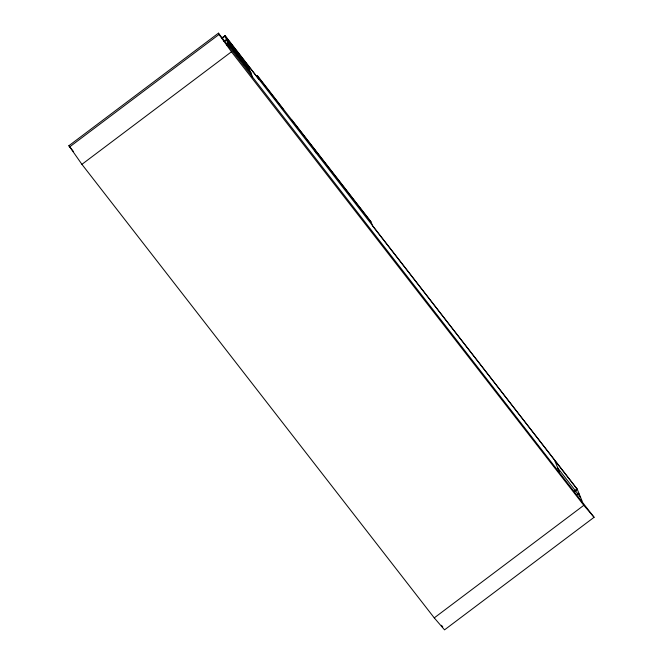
<?xml version="1.0" encoding="UTF-8"?>
<svg xmlns="http://www.w3.org/2000/svg" width="663" height="663" viewBox="0 0 663 663"><rect width="100%" height="100%" fill="white"/><g stroke="black" fill="none" stroke-linecap="round" stroke-linejoin="round"><path stroke-width="0.99" d="M575.161 491.001L577.316 489.377L225.18 35.81L221.997 37.899M283.631 109.727L257.385 75.889M291.72 119.846L370.973 221.815M577.274 489.319L582.147 501.17M68.911 145.711L218.459 33.15L594.089 517.289L444.541 629.85L434.257 617.883L81.914 164.341L68.911 145.711L73.336 151.404M69.458 147.045L219.005 34.484L218.459 33.15M221.774 38.156L225.006 35.761L259.001 79.519M221.732 38.363L225.064 35.893M222.254 38.23L225.147 36.051M226.431 39.598L249.296 69.043L226.489 39.73M224.119 41.512L226.531 39.606L224.16 41.562M81.914 164.341L231.462 51.78L219.005 34.484M247.639 65.057L252.57 77.057M250.838 72.913L228.089 43.576L251.012 73.096M259.051 79.651L257.393 75.665L371.056 221.972L372.664 225.992L577.141 489.029L574.688 491.01M574.763 490.86L577.191 489.211M577.324 494.515L578.948 493.371M434.257 617.883L583.805 505.322L594.089 517.289M557.807 468.061L580.589 497.374M231.462 51.78L583.805 505.322M441.475 625.275L442.735 626.9M554.541 460.056L559.448 472.081M314.229 148.819L315.861 152.822M224.89 35.719L229.837 47.794M228.163 43.609L226.539 44.918L228.163 43.609"/></g></svg>
